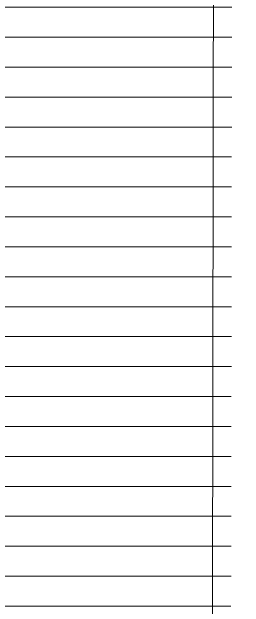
# Model space of a CAD drawing. Header units: inches. Extents: x 70 to 1974, y -315 to 363.
# Drawn here: x 1113.299 to 1113.977, y 207.31 to 209.049 of the extents above; entities that cross this region are included whole.
import ezdxf

# ---------------------------------------------------------------- set-up
doc = ezdxf.new("R2010")
doc.units = ezdxf.units.IN
doc.header["$MEASUREMENT"] = 0
doc.layers.add('moble', color=7, linetype='Continuous', lineweight=5, true_color=0x32414e)
doc.layers.add('PDF_stair-open-win', color=7, linetype='Continuous', true_color=0x6d6d6d)

msp = doc.modelspace()

# ---------------------------------------------------------------- hatches: boundary and pattern name
at = {"layer": 'moble', "true_color": 0x636466}
h = msp.add_hatch(dxfattribs=at)
h.set_pattern_fill('ANSI31', color=251, scale=0.7, angle=315)
h.set_pattern_definition([(0, (818.35737, 174.6751), (2e-17, 0.0875), [])])
h.paths.add_polyline_path([(1113.94297, 210.01774), (1107.88638, 210.01774), (1107.88638, 209.81331), (1107.1283, 209.83021), (1106.95754, 203.75014), (1115.12603, 203.74737), (1115.12453, 205.29918), (1113.93604, 205.29918)])
h.paths.add_polyline_path([(1108.36218, 209.17726), (1111.31956, 209.17726), (1111.31956, 208.27139), (1108.36218, 208.27139)], flags=16)
h.paths.add_polyline_path([(1107.81462, 206.75651), (1110.78614, 206.75651), (1110.78614, 205.87241), (1108.88942, 205.87241), (1108.88942, 204.7357), (1107.37205, 204.7357), (1107.37205, 205.87241), (1107.81462, 205.87241)], flags=16)
h.paths.add_polyline_path([(1109.75063, 208.232), (1112.76715, 208.232), (1112.76715, 207.30643), (1109.75063, 207.30643)], flags=16)
h.paths.add_polyline_path([(1109.92745, 205.24618), (1113.35187, 205.24618), (1113.35187, 204.19365), (1109.92745, 204.19365)], flags=16)
h.paths.add_polyline_path([(1112.11447, 209.41555), (1113.12605, 209.41555), (1113.12605, 208.37357), (1112.11447, 208.37357)], flags=16)
h.paths.add_polyline_path([(1112.11447, 206.82973), (1113.41056, 206.82973), (1113.41056, 205.62987), (1112.11447, 205.62987)], flags=16)

# ---------------------------------------------------------------- linework, layer by layer
at = {"layer": 'PDF_stair-open-win', "lineweight": 9}
msp.add_lwpolyline([(1115.0701, 205.30039), (1113.88176, 205.30039), (1113.89349, 213.29192), (1115.0701, 213.29192)], close=True, dxfattribs=at)

doc.saveas('drawing.dxf')
